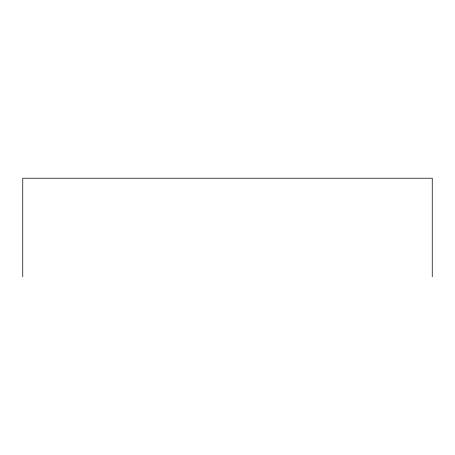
<?xml version="1.0" encoding="UTF-8"?>
<svg xmlns="http://www.w3.org/2000/svg" width="455" height="455" viewBox="0 0 455 455"><rect width="100%" height="100%" fill="white"/><g stroke="black" fill="none" stroke-linecap="round" stroke-linejoin="round"><path stroke-width="0.68" d="M432.25 276.782L432.25 178.218L22.75 178.218L22.75 276.782"/></g></svg>
